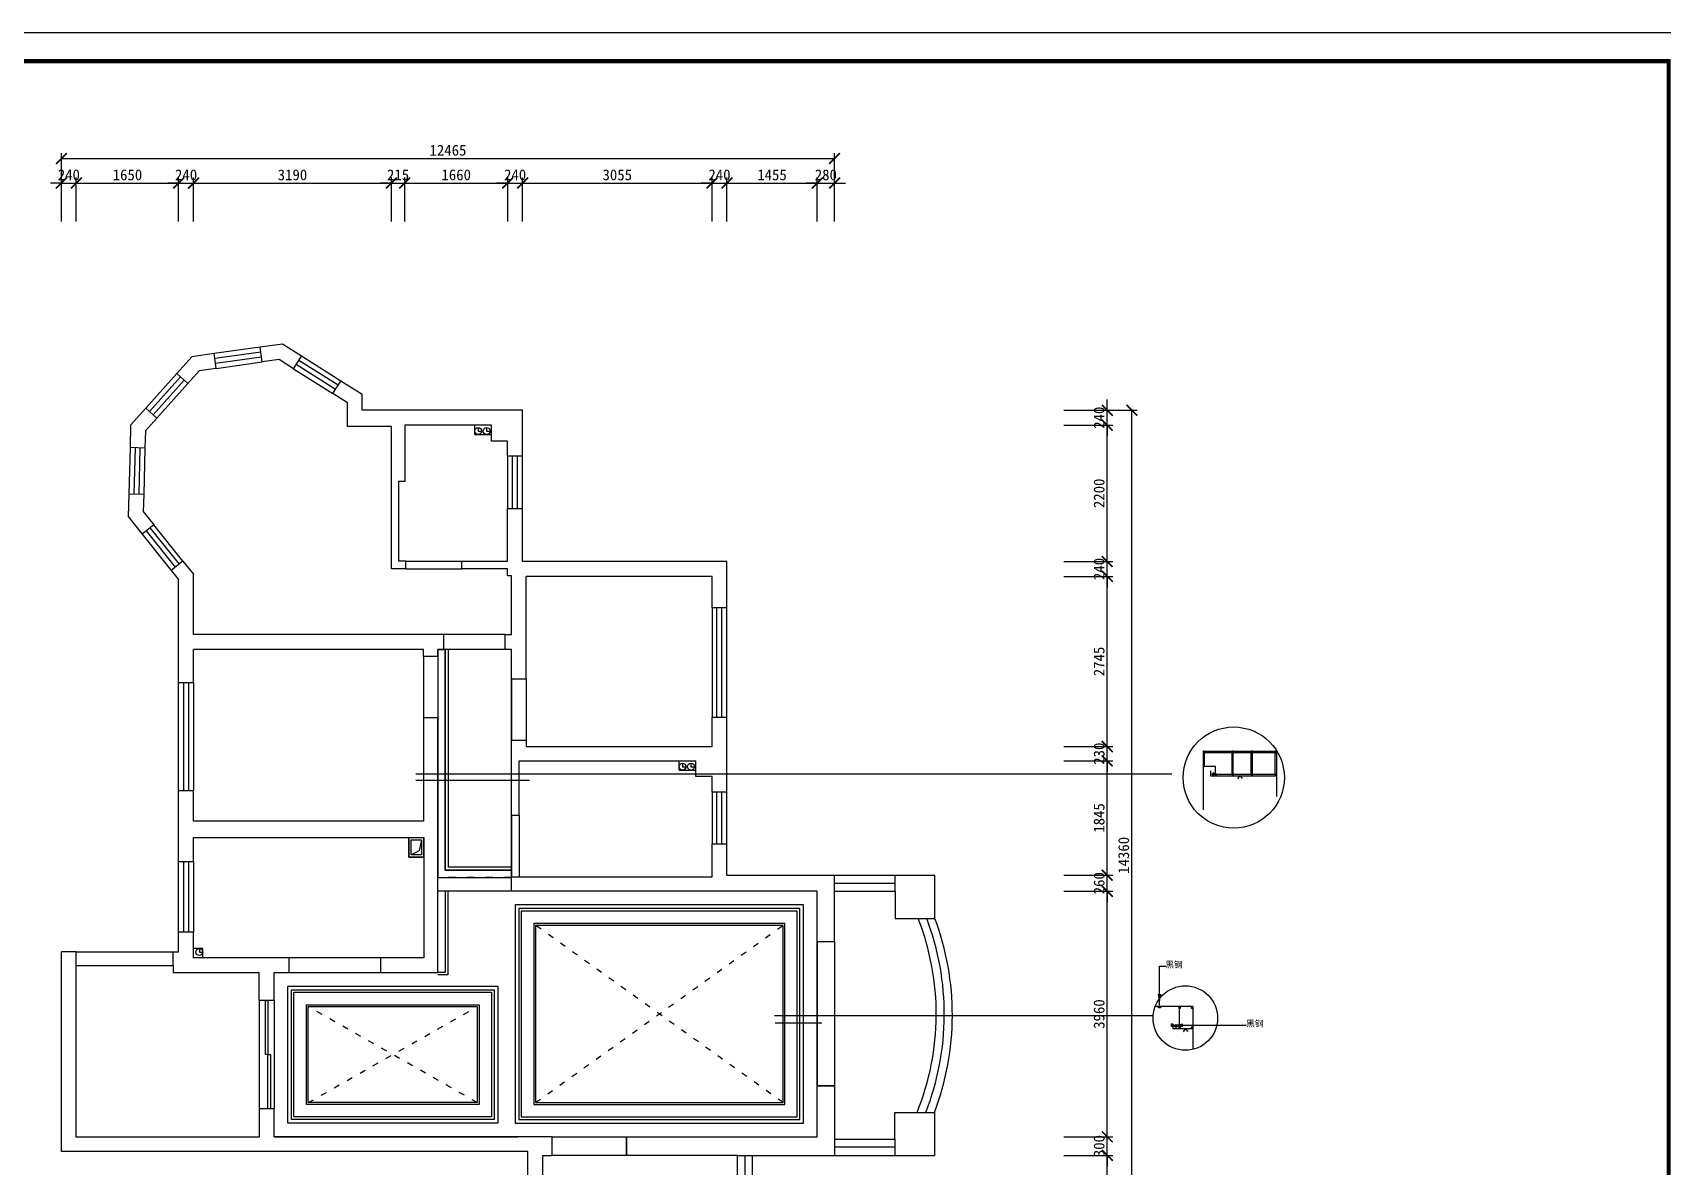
# Model space of a CAD drawing. Header units: millimetres. Extents: x -1705246 to 222838, y -3231245 to 126310.
# Drawn here: x 27675 to 53952, y -111256 to -92965 of the extents above; entities that cross this region are included whole.
import ezdxf

# ---------------------------------------------------------------- set-up
doc = ezdxf.new("R2010")
doc.units = ezdxf.units.MM
doc.header["$PDMODE"] = 35
doc.linetypes.add('ACAD_ISO03W100', pattern=[30, 12, -18])
doc.layers.add('0-01图框模板说明', color=2, linetype='Continuous')
doc.layers.add('0-02图框细线', color=136, linetype='Continuous')
doc.styles.get("Standard").update_dxf_attribs({"font": ''})
doc.styles.add('仿宋', font='')
doc.styles.get('Standard').set_extended_font_data('SimSun')
doc.styles.get('仿宋').set_extended_font_data('SimSun')
doc.linetypes.add('FENCELINE1', pattern='A,6.35,-2.54,[133,ltypeshp.shx,S=2.54,R=0,X=-2.54,Y=0],-2.54,25.4', length=36.83)
doc.dimstyles.new('ISO-25', dxfattribs={"dimscale": 70, "dimtxt": 2.5, "dimasz": 2.5, "dimexe": 1.25, "dimexo": 0.625, "dimtad": 1, "dimdec": 0, "dimtxsty": 'Standard', "dimblk": 'ARCHTICK', "dimcen": 2.5, "dimclrd": 251, "dimclre": 251, "dimclrt": 3, "dimadec": 0, "dimazin": 0, "dimtfac": 1, "dimtdec": 0, "dimtix": 1, "dimtmove": 2, "dimatfit": 3, "dimfxl": 1, "dimarcsym": 0})

# ---------------------------------------------------------------- blocks, each defined once
blk = doc.blocks.new('_ArchTick')
at = {"color": 0, "linetype": 'ByBlock', "const_width": 0.15}
blk.add_lwpolyline([(-0.5, -0.5), (0.5, 0.5)], dxfattribs=at)
blk = doc.blocks.new('*D684')
at = {"color": 251, "lineweight": -2}
for p, q in [((44303, -111078), (45090, -111078)), ((45002, -113178), (45002, -111078)), ((44303, -113178), (45090, -113178))]:
    blk.add_line(p, q, dxfattribs=at)
at = {"layer": 'Defpoints', "color": 0}
for p in [(44259, -111078), (45002, -111078), (44259, -113178)]:
    blk.add_point(p, dxfattribs=at)
at = {"color": 251, "lineweight": -2, "xscale": 175, "yscale": 175, "zscale": 175}
for p, rotation in [((45002, -111078), 90), ((45002, -113178), 270)]:
    blk.add_blockref('_ArchTick', p, dxfattribs=dict(at, rotation=rotation))
at = {"color": 3, "insert": (44871, -112128), "char_height": 175, "attachment_point": 5, "rotation": 90}
blk.add_mtext('2100', dxfattribs=at)
blk = doc.blocks.new('*D685')
at = {"color": 251, "lineweight": -2}
for p, q in [((45002, -110778), (45002, -110603)), ((44303, -110778), (45090, -110778)), ((45002, -111078), (45002, -110778)), ((44303, -111078), (45090, -111078)), ((45002, -111078), (45002, -111253))]:
    blk.add_line(p, q, dxfattribs=at)
at = {"layer": 'Defpoints', "color": 0}
for p in [(44259, -110778), (45002, -110778), (44259, -111078)]:
    blk.add_point(p, dxfattribs=at)
at = {"color": 251, "lineweight": -2, "xscale": 175, "yscale": 175, "zscale": 175}
for p, rotation in [((45002, -110778), 270), ((45002, -111078), 90)]:
    blk.add_blockref('_ArchTick', p, dxfattribs=dict(at, rotation=rotation))
at = {"color": 3, "insert": (44871, -110928), "char_height": 175, "attachment_point": 5, "rotation": 90}
blk.add_mtext('300', dxfattribs=at)
blk = doc.blocks.new('*D686')
at = {"color": 251, "lineweight": -2}
for p, q in [((44303, -106818), (45090, -106818)), ((45002, -110778), (45002, -106818)), ((44303, -110778), (45090, -110778))]:
    blk.add_line(p, q, dxfattribs=at)
at = {"layer": 'Defpoints', "color": 0}
for p in [(44259, -106818), (45002, -106818), (44259, -110778)]:
    blk.add_point(p, dxfattribs=at)
at = {"color": 251, "lineweight": -2, "xscale": 175, "yscale": 175, "zscale": 175}
for p, rotation in [((45002, -106818), 90), ((45002, -110778), 270)]:
    blk.add_blockref('_ArchTick', p, dxfattribs=dict(at, rotation=rotation))
at = {"color": 3, "insert": (44871, -108798), "char_height": 175, "attachment_point": 5, "rotation": 90}
blk.add_mtext('3960', dxfattribs=at)
blk = doc.blocks.new('*D687')
at = {"color": 251, "lineweight": -2}
for p, q in [((45002, -106558), (45002, -106383)), ((44303, -106558), (45090, -106558)), ((45002, -106818), (45002, -106558)), ((44303, -106818), (45090, -106818)), ((45002, -106818), (45002, -106993))]:
    blk.add_line(p, q, dxfattribs=at)
at = {"layer": 'Defpoints', "color": 0}
for p in [(44259, -106558), (45002, -106558), (44259, -106818)]:
    blk.add_point(p, dxfattribs=at)
at = {"color": 251, "lineweight": -2, "xscale": 175, "yscale": 175, "zscale": 175}
for p, rotation in [((45002, -106558), 270), ((45002, -106818), 90)]:
    blk.add_blockref('_ArchTick', p, dxfattribs=dict(at, rotation=rotation))
at = {"color": 3, "insert": (44871, -106688), "char_height": 175, "attachment_point": 5, "rotation": 90}
blk.add_mtext('260', dxfattribs=at)
blk = doc.blocks.new('*D688')
at = {"color": 251, "lineweight": -2}
for p, q in [((44303, -104713), (45090, -104713)), ((45002, -106558), (45002, -104713)), ((44303, -106558), (45090, -106558))]:
    blk.add_line(p, q, dxfattribs=at)
at = {"layer": 'Defpoints', "color": 0}
for p in [(44259, -104713), (45002, -104713), (44259, -106558)]:
    blk.add_point(p, dxfattribs=at)
at = {"color": 251, "lineweight": -2, "xscale": 175, "yscale": 175, "zscale": 175}
for p, rotation in [((45002, -104713), 90), ((45002, -106558), 270)]:
    blk.add_blockref('_ArchTick', p, dxfattribs=dict(at, rotation=rotation))
at = {"color": 3, "insert": (44871, -105635), "char_height": 175, "attachment_point": 5, "rotation": 90}
blk.add_mtext('1845', dxfattribs=at)
blk = doc.blocks.new('*D689')
at = {"color": 251, "lineweight": -2}
for p, q in [((45002, -104483), (45002, -104308)), ((44303, -104483), (45090, -104483)), ((45002, -104713), (45002, -104483)), ((44303, -104713), (45090, -104713)), ((45002, -104713), (45002, -104888))]:
    blk.add_line(p, q, dxfattribs=at)
at = {"layer": 'Defpoints', "color": 0}
for p in [(44259, -104483), (45002, -104483), (44259, -104713)]:
    blk.add_point(p, dxfattribs=at)
at = {"color": 251, "lineweight": -2, "xscale": 175, "yscale": 175, "zscale": 175}
for p, rotation in [((45002, -104483), 270), ((45002, -104713), 90)]:
    blk.add_blockref('_ArchTick', p, dxfattribs=dict(at, rotation=rotation))
at = {"color": 3, "insert": (44871, -104598), "char_height": 175, "attachment_point": 5, "rotation": 90}
blk.add_mtext('230', dxfattribs=at)
blk = doc.blocks.new('*D690')
at = {"color": 251, "lineweight": -2}
for p, q in [((44303, -101738), (45090, -101738)), ((45002, -104483), (45002, -101738)), ((44303, -104483), (45090, -104483))]:
    blk.add_line(p, q, dxfattribs=at)
at = {"layer": 'Defpoints', "color": 0}
for p in [(44259, -101738), (45002, -101738), (44259, -104483)]:
    blk.add_point(p, dxfattribs=at)
at = {"color": 251, "lineweight": -2, "xscale": 175, "yscale": 175, "zscale": 175}
for p, rotation in [((45002, -101738), 90), ((45002, -104483), 270)]:
    blk.add_blockref('_ArchTick', p, dxfattribs=dict(at, rotation=rotation))
at = {"color": 3, "insert": (44871, -103110), "char_height": 175, "attachment_point": 5, "rotation": 90}
blk.add_mtext('2745', dxfattribs=at)
blk = doc.blocks.new('*D691')
at = {"color": 251, "lineweight": -2}
for p, q in [((45002, -101498), (45002, -101323)), ((44303, -101498), (45090, -101498)), ((45002, -101738), (45002, -101498)), ((44303, -101738), (45090, -101738)), ((45002, -101738), (45002, -101913))]:
    blk.add_line(p, q, dxfattribs=at)
at = {"layer": 'Defpoints', "color": 0}
for p in [(44259, -101498), (45002, -101498), (44259, -101738)]:
    blk.add_point(p, dxfattribs=at)
at = {"color": 251, "lineweight": -2, "xscale": 175, "yscale": 175, "zscale": 175}
for p, rotation in [((45002, -101498), 270), ((45002, -101738), 90)]:
    blk.add_blockref('_ArchTick', p, dxfattribs=dict(at, rotation=rotation))
at = {"color": 3, "insert": (44871, -101618), "char_height": 175, "attachment_point": 5, "rotation": 90}
blk.add_mtext('240', dxfattribs=at)
blk = doc.blocks.new('*D692')
at = {"color": 251, "lineweight": -2}
for p, q in [((44303, -99298), (45090, -99298)), ((45002, -101498), (45002, -99298)), ((44303, -101498), (45090, -101498))]:
    blk.add_line(p, q, dxfattribs=at)
at = {"layer": 'Defpoints', "color": 0}
for p in [(44259, -99298), (45002, -99298), (44259, -101498)]:
    blk.add_point(p, dxfattribs=at)
at = {"color": 251, "lineweight": -2, "xscale": 175, "yscale": 175, "zscale": 175}
for p, rotation in [((45002, -99298), 90), ((45002, -101498), 270)]:
    blk.add_blockref('_ArchTick', p, dxfattribs=dict(at, rotation=rotation))
at = {"color": 3, "insert": (44871, -100398), "char_height": 175, "attachment_point": 5, "rotation": 90}
blk.add_mtext('2200', dxfattribs=at)
blk = doc.blocks.new('*D693')
at = {"color": 251, "lineweight": -2}
for p, q in [((44303, -99058), (45090, -99058)), ((45002, -99058), (45002, -98883)), ((45002, -99298), (45002, -99058)), ((44303, -99298), (45090, -99298)), ((45002, -99298), (45002, -99473))]:
    blk.add_line(p, q, dxfattribs=at)
at = {"layer": 'Defpoints', "color": 0}
for p in [(44259, -99058), (45002, -99058), (44259, -99298)]:
    blk.add_point(p, dxfattribs=at)
at = {"color": 251, "lineweight": -2, "xscale": 175, "yscale": 175, "zscale": 175}
for p, rotation in [((45002, -99058), 270), ((45002, -99298), 90)]:
    blk.add_blockref('_ArchTick', p, dxfattribs=dict(at, rotation=rotation))
at = {"color": 3, "insert": (44871, -99178), "char_height": 175, "attachment_point": 5, "rotation": 90}
blk.add_mtext('240', dxfattribs=at)
blk = doc.blocks.new('*D703')
at = {"color": 251, "lineweight": -2}
for p, q in [((28140, -96013), (28140, -95305)), ((28380, -96013), (28380, -95305)), ((28140, -95392), (27965, -95392)), ((28140, -95392), (28380, -95392)), ((28380, -95392), (28555, -95392))]:
    blk.add_line(p, q, dxfattribs=at)
at = {"layer": 'Defpoints', "color": 0}
for p in [(28380, -95392), (28140, -96056), (28380, -96056)]:
    blk.add_point(p, dxfattribs=at)
at = {"color": 251, "lineweight": -2, "xscale": 175, "yscale": 175, "zscale": 175}
blk.add_blockref('_ArchTick', (28140, -95392), dxfattribs=at)
at = {"color": 251, "lineweight": -2, "xscale": 175, "yscale": 175, "zscale": 175, "rotation": 180}
blk.add_blockref('_ArchTick', (28380, -95392), dxfattribs=at)
at = {"color": 3, "insert": (28260, -95261), "char_height": 175, "attachment_point": 5}
blk.add_mtext('240', dxfattribs=at)
blk = doc.blocks.new('*D704')
at = {"color": 251, "lineweight": -2}
for p, q in [((28380, -96013), (28380, -95305)), ((30030, -96013), (30030, -95305)), ((28380, -95392), (30030, -95392))]:
    blk.add_line(p, q, dxfattribs=at)
at = {"layer": 'Defpoints', "color": 0}
for p in [(30030, -95392), (28380, -96056), (30030, -96056)]:
    blk.add_point(p, dxfattribs=at)
at = {"color": 251, "lineweight": -2, "xscale": 175, "yscale": 175, "zscale": 175, "rotation": 180}
blk.add_blockref('_ArchTick', (28380, -95392), dxfattribs=at)
at = {"color": 251, "lineweight": -2, "xscale": 175, "yscale": 175, "zscale": 175}
blk.add_blockref('_ArchTick', (30030, -95392), dxfattribs=at)
at = {"color": 3, "insert": (29205, -95261), "char_height": 175, "attachment_point": 5}
blk.add_mtext('1650', dxfattribs=at)
blk = doc.blocks.new('*D705')
at = {"color": 251, "lineweight": -2}
for p, q in [((30030, -96013), (30030, -95305)), ((30270, -96013), (30270, -95305)), ((30030, -95392), (29855, -95392)), ((30030, -95392), (30270, -95392)), ((30270, -95392), (30445, -95392))]:
    blk.add_line(p, q, dxfattribs=at)
at = {"layer": 'Defpoints', "color": 0}
for p in [(30270, -95392), (30030, -96056), (30270, -96056)]:
    blk.add_point(p, dxfattribs=at)
at = {"color": 251, "lineweight": -2, "xscale": 175, "yscale": 175, "zscale": 175}
blk.add_blockref('_ArchTick', (30030, -95392), dxfattribs=at)
at = {"color": 251, "lineweight": -2, "xscale": 175, "yscale": 175, "zscale": 175, "rotation": 180}
blk.add_blockref('_ArchTick', (30270, -95392), dxfattribs=at)
at = {"color": 3, "insert": (30150, -95261), "char_height": 175, "attachment_point": 5}
blk.add_mtext('240', dxfattribs=at)
blk = doc.blocks.new('*D706')
at = {"color": 251, "lineweight": -2}
for p, q in [((30270, -96013), (30270, -95305)), ((33460, -96013), (33460, -95305)), ((30270, -95392), (33460, -95392))]:
    blk.add_line(p, q, dxfattribs=at)
at = {"layer": 'Defpoints', "color": 0}
for p in [(33460, -95392), (30270, -96056), (33460, -96056)]:
    blk.add_point(p, dxfattribs=at)
at = {"color": 251, "lineweight": -2, "xscale": 175, "yscale": 175, "zscale": 175, "rotation": 180}
blk.add_blockref('_ArchTick', (30270, -95392), dxfattribs=at)
at = {"color": 251, "lineweight": -2, "xscale": 175, "yscale": 175, "zscale": 175}
blk.add_blockref('_ArchTick', (33460, -95392), dxfattribs=at)
at = {"color": 3, "insert": (31865, -95261), "char_height": 175, "attachment_point": 5}
blk.add_mtext('3190', dxfattribs=at)
blk = doc.blocks.new('*D707')
at = {"color": 251, "lineweight": -2}
for p, q in [((33460, -96013), (33460, -95305)), ((33675, -96013), (33675, -95305)), ((33460, -95392), (33285, -95392)), ((33460, -95392), (33675, -95392)), ((33675, -95392), (33850, -95392))]:
    blk.add_line(p, q, dxfattribs=at)
at = {"layer": 'Defpoints', "color": 0}
for p in [(33675, -95392), (33460, -96056), (33675, -96056)]:
    blk.add_point(p, dxfattribs=at)
at = {"color": 251, "lineweight": -2, "xscale": 175, "yscale": 175, "zscale": 175}
blk.add_blockref('_ArchTick', (33460, -95392), dxfattribs=at)
at = {"color": 251, "lineweight": -2, "xscale": 175, "yscale": 175, "zscale": 175, "rotation": 180}
blk.add_blockref('_ArchTick', (33675, -95392), dxfattribs=at)
at = {"color": 3, "insert": (33567, -95261), "char_height": 175, "attachment_point": 5}
blk.add_mtext('215', dxfattribs=at)
blk = doc.blocks.new('*D708')
at = {"color": 251, "lineweight": -2}
for p, q in [((33675, -96013), (33675, -95305)), ((35335, -96013), (35335, -95305)), ((33675, -95392), (35335, -95392))]:
    blk.add_line(p, q, dxfattribs=at)
at = {"layer": 'Defpoints', "color": 0}
for p in [(35335, -95392), (33675, -96056), (35335, -96056)]:
    blk.add_point(p, dxfattribs=at)
at = {"color": 251, "lineweight": -2, "xscale": 175, "yscale": 175, "zscale": 175, "rotation": 180}
blk.add_blockref('_ArchTick', (33675, -95392), dxfattribs=at)
at = {"color": 251, "lineweight": -2, "xscale": 175, "yscale": 175, "zscale": 175}
blk.add_blockref('_ArchTick', (35335, -95392), dxfattribs=at)
at = {"color": 3, "insert": (34505, -95261), "char_height": 175, "attachment_point": 5}
blk.add_mtext('1660', dxfattribs=at)
blk = doc.blocks.new('*D709')
at = {"color": 251, "lineweight": -2}
for p, q in [((35335, -96013), (35335, -95305)), ((35575, -96013), (35575, -95305)), ((35335, -95392), (35160, -95392)), ((35335, -95392), (35575, -95392)), ((35575, -95392), (35750, -95392))]:
    blk.add_line(p, q, dxfattribs=at)
at = {"layer": 'Defpoints', "color": 0}
for p in [(35575, -95392), (35335, -96056), (35575, -96056)]:
    blk.add_point(p, dxfattribs=at)
at = {"color": 251, "lineweight": -2, "xscale": 175, "yscale": 175, "zscale": 175}
blk.add_blockref('_ArchTick', (35335, -95392), dxfattribs=at)
at = {"color": 251, "lineweight": -2, "xscale": 175, "yscale": 175, "zscale": 175, "rotation": 180}
blk.add_blockref('_ArchTick', (35575, -95392), dxfattribs=at)
at = {"color": 3, "insert": (35455, -95261), "char_height": 175, "attachment_point": 5}
blk.add_mtext('240', dxfattribs=at)
blk = doc.blocks.new('*D710')
at = {"color": 251, "lineweight": -2}
for p, q in [((35575, -96013), (35575, -95305)), ((38630, -96013), (38630, -95305)), ((35575, -95392), (38630, -95392))]:
    blk.add_line(p, q, dxfattribs=at)
at = {"layer": 'Defpoints', "color": 0}
for p in [(38630, -95392), (35575, -96056), (38630, -96056)]:
    blk.add_point(p, dxfattribs=at)
at = {"color": 251, "lineweight": -2, "xscale": 175, "yscale": 175, "zscale": 175, "rotation": 180}
blk.add_blockref('_ArchTick', (35575, -95392), dxfattribs=at)
at = {"color": 251, "lineweight": -2, "xscale": 175, "yscale": 175, "zscale": 175}
blk.add_blockref('_ArchTick', (38630, -95392), dxfattribs=at)
at = {"color": 3, "insert": (37102, -95261), "char_height": 175, "attachment_point": 5}
blk.add_mtext('3055', dxfattribs=at)
blk = doc.blocks.new('*D711')
at = {"color": 251, "lineweight": -2}
for p, q in [((38630, -96013), (38630, -95305)), ((38870, -96013), (38870, -95305)), ((38630, -95392), (38455, -95392)), ((38630, -95392), (38870, -95392)), ((38870, -95392), (39045, -95392))]:
    blk.add_line(p, q, dxfattribs=at)
at = {"layer": 'Defpoints', "color": 0}
for p in [(38870, -95392), (38630, -96056), (38870, -96056)]:
    blk.add_point(p, dxfattribs=at)
at = {"color": 251, "lineweight": -2, "xscale": 175, "yscale": 175, "zscale": 175}
blk.add_blockref('_ArchTick', (38630, -95392), dxfattribs=at)
at = {"color": 251, "lineweight": -2, "xscale": 175, "yscale": 175, "zscale": 175, "rotation": 180}
blk.add_blockref('_ArchTick', (38870, -95392), dxfattribs=at)
at = {"color": 3, "insert": (38750, -95261), "char_height": 175, "attachment_point": 5}
blk.add_mtext('240', dxfattribs=at)
blk = doc.blocks.new('*D712')
at = {"color": 251, "lineweight": -2}
for p, q in [((38870, -96013), (38870, -95305)), ((40325, -96013), (40325, -95305)), ((38870, -95392), (40325, -95392))]:
    blk.add_line(p, q, dxfattribs=at)
at = {"layer": 'Defpoints', "color": 0}
for p in [(40325, -95392), (38870, -96056), (40325, -96056)]:
    blk.add_point(p, dxfattribs=at)
at = {"color": 251, "lineweight": -2, "xscale": 175, "yscale": 175, "zscale": 175, "rotation": 180}
blk.add_blockref('_ArchTick', (38870, -95392), dxfattribs=at)
at = {"color": 251, "lineweight": -2, "xscale": 175, "yscale": 175, "zscale": 175}
blk.add_blockref('_ArchTick', (40325, -95392), dxfattribs=at)
at = {"color": 3, "insert": (39597, -95261), "char_height": 175, "attachment_point": 5}
blk.add_mtext('1455', dxfattribs=at)
blk = doc.blocks.new('*D713')
at = {"color": 251, "lineweight": -2}
for p, q in [((40325, -96013), (40325, -95305)), ((40605, -96013), (40605, -95305)), ((40325, -95392), (40150, -95392)), ((40325, -95392), (40605, -95392)), ((40605, -95392), (40780, -95392))]:
    blk.add_line(p, q, dxfattribs=at)
at = {"layer": 'Defpoints', "color": 0}
for p in [(40605, -95392), (40325, -96056), (40605, -96056)]:
    blk.add_point(p, dxfattribs=at)
at = {"color": 251, "lineweight": -2, "xscale": 175, "yscale": 175, "zscale": 175}
blk.add_blockref('_ArchTick', (40325, -95392), dxfattribs=at)
at = {"color": 251, "lineweight": -2, "xscale": 175, "yscale": 175, "zscale": 175, "rotation": 180}
blk.add_blockref('_ArchTick', (40605, -95392), dxfattribs=at)
at = {"color": 3, "insert": (40465, -95261), "char_height": 175, "attachment_point": 5}
blk.add_mtext('280', dxfattribs=at)
blk = doc.blocks.new('hgggg')
at = {"layer": '0-01图框模板说明', "color": 2, "const_width": 0.724}
blk.add_lwpolyline([(3637.38, 670.41), (3637.38, 383.41), (3227.38, 383.41), (3227.38, 670.41)], close=True, dxfattribs=at)
at = {"layer": '0-02图框细线'}
blk.add_lwpolyline([(3642.38, 675.41), (3642.38, 378.41), (3222.38, 378.41), (3222.38, 675.41)], close=True, dxfattribs=at)
blk = doc.blocks.new('*D714')
at = {"color": 251, "lineweight": -2}
for p, q in [((45046, -99058), (45485, -99058)), ((45398, -113418), (45398, -99058)), ((45046, -113418), (45485, -113418))]:
    blk.add_line(p, q, dxfattribs=at)
at = {"layer": 'Defpoints', "color": 0}
for p in [(45002, -99058), (45398, -99058), (45002, -113418)]:
    blk.add_point(p, dxfattribs=at)
at = {"color": 251, "lineweight": -2, "xscale": 175, "yscale": 175, "zscale": 175}
for p, rotation in [((45398, -99058), 90), ((45398, -113418), 270)]:
    blk.add_blockref('_ArchTick', p, dxfattribs=dict(at, rotation=rotation))
at = {"color": 3, "insert": (45267, -106238), "char_height": 175, "attachment_point": 5, "rotation": 90}
blk.add_mtext('14360', dxfattribs=at)
blk = doc.blocks.new('*D716')
at = {"color": 251, "lineweight": -2}
for p, q in [((28140, -95349), (28140, -94908)), ((28140, -94996), (40605, -94996)), ((40605, -95349), (40605, -94908))]:
    blk.add_line(p, q, dxfattribs=at)
at = {"layer": 'Defpoints', "color": 0}
for p in [(40605, -94996), (28140, -95392), (40605, -95392)]:
    blk.add_point(p, dxfattribs=at)
at = {"color": 251, "lineweight": -2, "xscale": 175, "yscale": 175, "zscale": 175, "rotation": 180}
blk.add_blockref('_ArchTick', (28140, -94996), dxfattribs=at)
at = {"color": 251, "lineweight": -2, "xscale": 175, "yscale": 175, "zscale": 175}
blk.add_blockref('_ArchTick', (40605, -94996), dxfattribs=at)
at = {"color": 3, "insert": (34372, -94864), "char_height": 175, "attachment_point": 5}
blk.add_mtext('12465', dxfattribs=at)

msp = doc.modelspace()

# ---------------------------------------------------------------- linework, layer by layer
for p, q in [((31704.1, -97991.1), (31343.8, -98041.3)), ((32011.5, -98185.8), (31704.1, -97991.1)), ((30240.6, -98194.9), (29998.1, -98466.2)), ((30601, -98144.8), (30240.6, -98194.9)), ((30634.1, -98382.5), (30601, -98144.8)), ((31376.9, -98279), (31343.8, -98041.3)), ((31650.1, -98241), (31376.9, -98279)), ((31883.1, -98388.6), (31650.1, -98241)), ((31883.1, -98388.6), (32011.5, -98185.8)), ((30177.1, -98626.2), (29998.1, -98466.2)), ((30360.9, -98420.5), (30177.1, -98626.2)), ((30634.1, -98382.5), (30360.9, -98420.5)), ((32516.6, -98789.9), (32645.1, -98587.2)), ((32749.6, -98937.5), (32516.6, -98789.9)), ((32989.6, -98805.5), (32645.1, -98587.2)), ((29498.4, -99025.5), (29255.9, -99296.8)), ((29677.3, -99185.4), (29498.4, -99025.5)), ((32749.6, -99317.5), (32749.6, -98937.5)), ((32989.6, -99057.5), (32989.6, -98805.5)), ((35574.6, -99057.5), (32989.6, -99057.5)), ((35574.6, -99797.5), (35574.6, -99057.5)), ((29255.9, -99296.8), (29246.4, -99660.5)), ((29677.3, -99185.4), (29493.5, -99391)), ((33459.6, -99317.5), (32749.6, -99317.5)), ((33459.6, -101617.5), (33459.6, -99317.5)), ((35074.6, -99297.5), (33674.6, -99297.5)), ((33674.6, -99297.5), (33674.6, -100207.5)), ((34804.6, -99447.5), (34804.6, -99297.5)), ((35074.6, -99557.5), (35074.6, -99297.5)), ((29493.5, -99391), (29486.3, -99666.8)), ((34804.6, -99447.5), (35074.6, -99447.5)), ((35334.6, -99557.5), (35074.6, -99557.5)), ((35334.6, -99797.5), (35334.6, -99557.5)), ((29486.3, -99666.8), (29246.4, -99660.5)), ((35574.6, -99797.5), (35334.6, -99797.5)), ((33674.6, -100207.5), (33574.6, -100207.5)), ((33574.6, -100207.5), (33574.6, -101492.5)), ((29226.7, -100410.2), (29217.2, -100773.7)), ((29466.6, -100416.5), (29226.7, -100410.2)), ((29466.6, -100416.5), (29459.4, -100692.2)), ((29217.2, -100773.7), (29442.8, -101055.4)), ((29459.4, -100692.2), (29630.1, -100905.4)), ((35334.6, -101492.5), (35334.6, -100642.5)), ((35334.6, -100642.5), (35574.6, -100642.5)), ((35574.6, -101497.5), (35574.6, -100642.5)), ((29630.1, -100905.4), (29442.8, -101055.4)), ((30098.9, -101490.8), (29911.6, -101640.8)), ((29911.6, -101640.8), (30029.6, -101788.1)), ((30098.9, -101490.8), (30269.6, -101703.9)), ((33694.6, -101617.5), (33459.6, -101617.5)), ((33694.6, -101492.5), (33574.6, -101492.5)), ((33694.6, -101617.5), (33694.6, -101492.5)), ((34594.6, -101617.5), (34594.6, -101492.5)), ((34594.6, -101492.5), (35334.6, -101492.5)), ((35334.6, -101617.5), (34594.6, -101617.5)), ((35334.6, -101727.5), (35334.6, -101617.5)), ((38869.6, -101497.5), (35574.6, -101497.5)), ((38869.6, -102247.5), (38869.6, -101497.5)), ((30029.6, -103447.5), (30029.6, -101788.1)), ((30269.6, -102677.5), (30269.6, -101703.9)), ((35394.6, -101727.5), (35334.6, -101727.5)), ((35394.6, -102677.5), (35394.6, -101727.5)), ((38629.6, -101737.5), (35634.6, -101737.5)), ((35634.6, -103392.5), (35634.6, -101737.5)), ((38629.6, -102247.5), (38629.6, -101737.5)), ((38869.6, -102247.5), (38629.6, -102247.5)), ((34304.6, -102677.5), (30269.6, -102677.5)), ((34304.6, -102917.5), (34304.6, -102677.5)), ((35294.6, -102917.5), (35294.6, -102677.5)), ((35294.6, -102677.5), (35394.6, -102677.5)), ((30269.6, -103447.5), (30269.6, -102917.5)), ((33979.6, -102917.5), (30269.6, -102917.5)), ((33979.6, -103027.5), (33979.6, -102917.5)), ((34209.6, -103027.5), (34209.6, -102917.5)), ((34209.6, -102917.5), (34304.6, -102917.5)), ((35394.6, -102917.5), (35294.6, -102917.5)), ((35394.6, -103392.5), (35394.6, -102917.5)), ((34209.6, -103027.5), (33979.6, -103027.5)), ((30029.6, -103447.5), (30269.6, -103447.5)), ((35394.6, -103392.5), (35634.6, -103392.5)), ((34209.6, -104017.5), (33979.6, -104017.5)), ((33979.6, -104017.5), (33979.6, -105687.5)), ((34209.6, -108127.5), (34209.6, -104017.5)), ((38629.6, -104482.5), (38629.6, -104007.5)), ((38629.6, -104007.5), (38869.6, -104007.5)), ((38869.6, -105217.5), (38869.6, -104007.5)), ((35394.6, -105592.5), (35394.6, -104382.5)), ((35394.6, -104382.5), (35634.6, -104382.5)), ((35634.6, -104382.5), (35634.6, -104482.5)), ((35634.6, -104482.5), (38629.6, -104482.5)), ((35519.6, -105592.5), (35519.6, -104712.5)), ((35519.6, -104712.5), (38369.6, -104712.5)), ((38099.6, -104862.5), (38099.6, -104712.5)), ((38369.6, -104967.5), (38369.6, -104712.5)), ((38099.6, -104862.5), (38369.6, -104862.5)), ((38629.6, -104967.5), (38369.6, -104967.5)), ((38629.6, -105217.5), (38629.6, -104967.5)), ((30029.6, -106337.5), (30029.6, -105197.5)), ((30269.6, -105197.5), (30029.6, -105197.5)), ((30269.6, -105687.5), (30269.6, -105197.5)), ((38869.6, -105217.5), (38629.6, -105217.5)), ((35394.6, -105592.5), (35519.6, -105592.5)), ((33979.6, -105687.5), (30269.6, -105687.5)), ((30269.6, -106337.5), (30269.6, -105947.5)), ((30269.6, -105947.5), (33739.6, -105947.5)), ((33739.6, -105947.5), (33739.6, -106267.5)), ((33984.6, -106267.5), (33984.6, -105947.5)), ((38629.6, -106582.5), (38629.6, -106052.5)), ((38629.6, -106052.5), (38869.6, -106052.5)), ((38869.6, -106557.5), (38869.6, -106052.5)), ((30029.6, -106337.5), (30269.6, -106337.5)), ((33739.6, -106267.5), (33984.6, -106267.5)), ((33984.6, -106267.5), (33984.6, -107892.5)), ((35394.6, -106817.5), (35394.6, -106582.5)), ((35394.6, -106582.5), (38629.6, -106582.5)), ((38869.6, -106557.5), (40604.6, -106557.5)), ((40604.6, -106817.5), (40604.6, -106557.5)), ((41584.6, -106817.5), (41584.6, -106557.5)), ((41584.6, -106557.5), (42223.3, -106557.5)), ((42223.3, -107257.5), (42223.3, -106557.5)), ((40324.6, -106817.5), (35394.6, -106817.5)), ((40324.6, -107627.5), (40324.6, -106817.5)), ((40604.6, -107627.5), (40604.6, -106817.5)), ((41584.6, -106817.5), (41584.6, -107257.5)), ((41584.6, -107257.5), (42223.3, -107257.5)), ((30029.6, -107792.5), (30029.6, -107477.5)), ((30269.6, -107477.5), (30029.6, -107477.5)), ((30269.6, -107892.5), (30269.6, -107477.5)), ((40324.6, -107627.5), (40604.6, -107627.5)), ((28139.6, -111017.5), (28139.6, -107792.5)), ((28379.6, -107792.5), (28139.6, -107792.5)), ((28379.6, -108012.5), (28379.6, -107792.5)), ((29939.6, -108012.5), (29939.6, -107792.5)), ((29939.6, -107792.5), (30029.6, -107792.5)), ((30419.6, -107742.5), (30269.6, -107742.5)), ((31809.6, -107892.5), (30269.6, -107892.5)), ((30419.6, -107892.5), (30419.6, -107742.5)), ((31809.6, -108127.5), (31809.6, -107892.5)), ((33289.6, -108127.5), (33289.6, -107892.5)), ((33984.6, -107892.5), (33289.6, -107892.5)), ((28379.6, -110782.5), (28379.6, -108012.5)), ((28379.6, -108012.5), (29939.6, -108012.5)), ((29939.6, -108012.5), (29939.6, -108127.5)), ((29939.6, -108127.5), (31329.6, -108127.5)), ((31329.6, -108577.5), (31329.6, -108127.5)), ((31569.6, -108577.5), (31569.6, -108127.5)), ((31569.6, -108127.5), (31809.6, -108127.5)), ((33289.6, -108127.5), (34209.6, -108127.5)), ((31569.6, -108577.5), (31329.6, -108577.5)), ((40324.6, -110777.5), (40324.6, -109957.5)), ((40324.6, -109957.5), (40604.6, -109957.5)), ((40604.6, -109957.5), (40604.6, -110817.5)), ((31569.6, -110327.5), (31329.6, -110327.5)), ((31329.6, -110327.5), (31329.6, -110782.5)), ((31569.6, -110777.5), (31569.6, -110327.5)), ((41574.6, -110817.5), (41574.6, -110387.5)), ((41574.6, -110387.5), (42213.9, -110387.5)), ((42213.9, -110387.5), (42213.9, -111077.5)), ((31329.6, -110782.5), (28379.6, -110782.5)), ((36049.6, -110777.5), (31569.6, -110777.5)), ((36049.6, -111077.5), (36049.6, -110777.5)), ((36049.6, -111077.5), (36049.6, -110777.5)), ((37249.6, -111077.5), (37249.6, -110777.5)), ((37249.6, -110777.5), (40324.6, -110777.5)), ((40604.6, -110817.5), (40604.6, -111077.5)), ((41574.6, -110817.5), (41574.6, -111077.5)), ((35659.6, -111017.5), (28139.6, -111017.5)), ((35659.6, -113417.5), (35659.6, -111017.5)), ((35899.6, -113177.5), (35899.6, -111077.5)), ((35899.6, -111077.5), (36049.6, -111077.5)), ((39039.6, -111077.5), (37249.6, -111077.5)), ((39039.6, -111077.5), (39279.6, -111077.5)), ((39279.6, -111077.5), (40604.6, -111077.5)), ((41574.6, -111077.5), (42213.9, -111077.5))]:
    msp.add_line(p, q)
at = {"color": 250}
for p, q in [((31343.8, -98041.3), (30601, -98144.8)), ((32645.1, -98587.2), (32011.5, -98185.8)), ((29998.1, -98466.2), (29498.4, -99025.5)), ((30634.1, -98382.5), (31376.9, -98279)), ((31883.1, -98388.6), (32516.6, -98789.9)), ((30177.1, -98626.2), (29677.3, -99185.4)), ((29246.4, -99660.5), (29226.7, -100410.2)), ((29486.3, -99666.8), (29466.6, -100416.5)), ((35334.6, -99797.5), (35334.6, -100642.5)), ((35574.6, -100642.5), (35574.6, -99797.5)), ((29442.8, -101055.4), (29911.6, -101640.8)), ((30098.9, -101490.8), (29630.1, -100905.4)), ((33694.6, -101492.5), (34594.6, -101492.5)), ((33694.6, -101617.5), (34594.6, -101617.5)), ((38629.6, -102247.5), (38629.6, -104007.5)), ((38869.6, -104007.5), (38869.6, -102247.5)), ((35294.6, -102677.5), (34304.6, -102677.5)), ((35294.6, -102917.5), (34304.6, -102917.5)), ((33979.6, -103027.5), (33979.6, -104017.5)), ((34209.6, -103027.5), (34209.6, -104017.5)), ((30029.6, -105197.5), (30029.6, -103447.5)), ((30269.6, -103447.5), (30269.6, -105197.5)), ((35394.6, -103392.5), (35394.6, -104382.5)), ((35634.6, -103392.5), (35634.6, -104382.5)), ((46566.5, -104586.2), (46546.5, -104556.2)), ((46566.5, -104556.2), (46546.5, -104586.2)), ((47033.4, -104556.2), (47013.4, -104586.2)), ((47033.4, -104586.2), (47013.4, -104556.2)), ((47344.1, -104556.2), (47324.1, -104586.2)), ((47344.1, -104586.2), (47324.1, -104556.2)), ((47731.5, -104556.2), (47711.5, -104586.2)), ((47731.5, -104586.2), (47711.5, -104556.2)), ((46566.5, -104776.2), (46546.5, -104806.2)), ((46566.5, -104806.2), (46546.5, -104776.2)), ((47033.4, -104586.2), (46566.5, -104586.2)), ((46566.5, -104586.2), (46566.5, -104776.2)), ((47013.4, -104926.2), (47013.4, -104586.2)), ((47344.1, -104586.2), (47033.4, -104586.2)), ((47033.4, -104926.2), (47033.4, -104586.2)), ((47324.1, -104926.2), (47324.1, -104586.2)), ((47711.5, -104586.2), (47344.1, -104586.2)), ((47344.1, -104926.2), (47344.1, -104586.2)), ((46766.5, -104926.2), (46746.5, -104956.2)), ((46766.5, -104956.2), (46746.5, -104926.2)), ((46766.5, -104926.2), (47324.1, -104926.2)), ((47033.4, -104926.2), (47013.4, -104956.2)), ((47033.4, -104956.2), (47013.4, -104926.2)), ((47344.1, -104926.2), (47324.1, -104956.2)), ((47344.1, -104956.2), (47324.1, -104926.2)), ((47324.1, -104926.2), (47711.5, -104926.2)), ((47731.5, -104926.2), (47711.5, -104956.2)), ((47731.5, -104956.2), (47711.5, -104926.2)), ((38629.6, -105217.5), (38629.6, -106052.5)), ((38869.6, -106052.5), (38869.6, -105217.5)), ((35394.6, -105592.5), (35394.6, -106582.5)), ((35519.6, -105592.5), (35519.6, -106582.5)), ((33944.6, -105987.5), (33910, -106164.5)), ((30029.6, -107477.5), (30029.6, -106337.5)), ((30269.6, -106337.5), (30269.6, -107477.5)), ((30269.6, -106337.5), (30269.6, -107477.5)), ((33910, -106164.5), (33779.6, -106227.5)), ((40604.6, -106557.5), (41584.6, -106557.5)), ((40604.6, -106817.5), (41584.6, -106817.5)), ((40324.6, -107627.5), (40324.6, -109957.5)), ((33289.6, -107892.5), (31809.6, -107892.5)), ((31809.6, -108127.5), (33289.6, -108127.5)), ((31329.6, -108577.5), (31329.6, -110327.5)), ((31569.6, -108577.5), (31569.6, -110327.5)), ((40604.6, -110817.5), (41574.6, -110817.5)), ((39039.6, -112777.5), (39039.6, -111077.5)), ((39279.6, -112777.5), (39279.6, -111077.5)), ((40604.6, -111077.5), (41574.6, -111077.5))]:
    msp.add_line(p, q, dxfattribs=at)
at = {"color": 1}
for p, q in [((31354.8, -98120.5), (30612, -98224)), ((31365.9, -98199.8), (30623, -98303.2)), ((32602.3, -98654.8), (31968.7, -98253.4)), ((30057.8, -98519.6), (29558, -99078.8)), ((32559.4, -98722.4), (31925.9, -98321)), ((30117.4, -98572.9), (29617.7, -99132.1)), ((29326.3, -99662.6), (29306.7, -100412.3)), ((29406.3, -99664.7), (29386.6, -100414.4)), ((35414.6, -100642.5), (35414.6, -99797.5)), ((35494.6, -100642.5), (35494.6, -99797.5)), ((29505.2, -101005.4), (29974, -101590.8)), ((29567.6, -100955.4), (30036.5, -101540.8)), ((38709.6, -104007.5), (38709.6, -102247.5)), ((38789.6, -104007.5), (38789.6, -102247.5)), ((34329.6, -102917.5), (34329.6, -106477.5)), ((30109.6, -103447.5), (30109.6, -105197.5)), ((30189.6, -103447.5), (30189.6, -105197.5)), ((46546.5, -104556.2), (47731.5, -104556.2)), ((46546.5, -104556.2), (46546.5, -105503.8)), ((47731.5, -104556.2), (47731.5, -105289.2)), ((46746.5, -104806.2), (46546.5, -104806.2)), ((33851.5, -104922.2), (46042, -104922.2)), ((46686.1, -104927.6), (46737.5, -104927.6)), ((46712.4, -104899), (46712.4, -104953.2)), ((47135.1, -104956.2), (47102.1, -105004.4)), ((47148.7, -104963.2), (47130.3, -104963.2)), ((47142.9, -104956.2), (47179.6, -105000.5)), ((38709.6, -106052.5), (38709.6, -105217.5)), ((38789.6, -106052.5), (38789.6, -105217.5)), ((30109.6, -106337.5), (30109.6, -107477.5)), ((30189.6, -106337.5), (30189.6, -107477.5)), ((34329.6, -106477.5), (35394.6, -106477.5)), ((35394.6, -106817.5), (34209.6, -106817.5)), ((34329.6, -106817.5), (34329.6, -108127.5)), ((34329.6, -108127.5), (34209.6, -108127.5)), ((46378.9, -108676.4), (45774.6, -108676.4)), ((46158.9, -108676.4), (46158.9, -109036.4)), ((46158.9, -108676.4), (46178.9, -108706.4)), ((46158.9, -108706.4), (46178.9, -108676.4)), ((46358.9, -108676.4), (46378.9, -108706.4)), ((46358.9, -108706.4), (46378.9, -108676.4)), ((46378.9, -108676.4), (46378.9, -109369.6)), ((39638.1, -108820.7), (45741.6, -108820.7)), ((46038.9, -108996.4), (46038.9, -108956.4)), ((46038.9, -108956.4), (46058.9, -108956.4)), ((46058.9, -108996.4), (46038.9, -108996.4)), ((46058.9, -108956.4), (46058.9, -109036.4)), ((46378.9, -109036.4), (46058.9, -109036.4)), ((46137.8, -108993.1), (46075.9, -108993.1)), ((46108.3, -108964), (46108.3, -109019)), ((46158.9, -109006.4), (46178.9, -109036.4)), ((46158.9, -109036.4), (46178.9, -109006.4)), ((46257.9, -109036.4), (46224.9, -109084.6)), ((46267.9, -109038.9), (46256.2, -109038.9)), ((46265.8, -109036.4), (46257.9, -109036.4)), ((46265.8, -109036.4), (46302.5, -109080.6)), ((46358.9, -109006.4), (46378.9, -109036.4)), ((46358.9, -109036.4), (46378.9, -109006.4)), ((31569.6, -110777.5), (35499.7, -110777.5))]:
    msp.add_line(p, q, dxfattribs=at)
at = {"color": 1, "linetype": 'ACAD_ISO03W100', "ltscale": 10}
msp.add_line((35394.6, -106597.5), (34209.6, -106597.5), dxfattribs=at)
at = {"color": 3, "linetype": 'FENCELINE1', "ltscale": 5}
for p, q in [((34369.6, -106817.5), (34369.6, -108167.5)), ((34369.6, -108167.5), (34209.6, -108167.5))]:
    msp.add_line(p, q, dxfattribs=at)
at = {"color": 1, "linetype": 'FENCELINE1', "ltscale": 10}
for p, q in [((40604.6, -106687.5), (41584.6, -106687.5)), ((28379.6, -107792.5), (29939.6, -107792.5)), ((39159.6, -111077.5), (39159.6, -112777.5)), ((41574.6, -110947.5), (40604.6, -110947.5))]:
    msp.add_line(p, q, dxfattribs=at)
at = {"color": 8, "linetype": 'ACAD_ISO03W100', "ltscale": 8}
for p, q in [((35784.6, -110227.5), (39774.6, -107367.5)), ((39774.6, -110227.5), (35784.6, -107367.5)), ((32119.6, -110227.5), (34844.6, -108677.5)), ((34844.6, -110227.5), (32119.6, -108677.5))]:
    msp.add_line(p, q, dxfattribs=at)
at = {"color": 250}
for points in [[(34859.6, -99337.5), (34859.6, -99392.5), (34914.6, -99392.5)], [(34994.8, -99337.5), (34994.8, -99392.5), (35049.8, -99392.5)], [(38154.6, -104752.5), (38154.6, -104807.5), (38209.6, -104807.5)], [(38289.8, -104752.5), (38289.8, -104807.5), (38344.8, -104807.5)], [(47711.5, -104926.2), (47711.5, -104586.2)], [(30364.6, -107742.5), (30364.6, -107797.5), (30419.6, -107797.5)]]:
    msp.add_lwpolyline(points, dxfattribs=at)
at = {"color": 2}
for points in [[(34209.6, -106597.5), (35394.6, -106597.5), (35394.6, -102917.5), (34209.6, -102917.5)], [(35554.6, -110457.5), (40004.6, -110457.5), (40004.6, -107137.5), (35554.6, -107137.5)], [(35074.6, -110457.5), (31889.6, -110457.5), (31889.6, -108447.5), (35074.6, -108447.5)], [(35074.6, -110457.5), (31889.6, -110457.5), (31889.6, -108447.5), (35074.6, -108447.5)]]:
    msp.add_lwpolyline(points, close=True, dxfattribs=at)
at = {"color": 1}
for points in [[(35394.6, -106477.5), (34329.6, -106477.5), (34329.6, -102917.5)], [(46746.5, -104956.2), (46746.5, -104806.2)], [(46666.5, -104876.2), (46666.5, -104956.2), (47731.5, -104956.2)], [(45858.9, -108676.4), (45858.9, -108696.4), (45828.9, -108696.4), (45828.9, -108676.4)]]:
    msp.add_lwpolyline(points, dxfattribs=at)
at = {"color": 3, "linetype": 'FENCELINE1', "ltscale": 5}
msp.add_lwpolyline([(35394.6, -106427.5), (34379.6, -106427.5), (34379.6, -102917.5)], dxfattribs=at)
at = {"color": 250}
for points in [[(46546.5, -104586.2), (46566.5, -104586.2), (46566.5, -104556.2), (46546.5, -104556.2)], [(47013.4, -104586.2), (47033.4, -104586.2), (47033.4, -104556.2), (47013.4, -104556.2)], [(47324.1, -104586.2), (47344.1, -104586.2), (47344.1, -104556.2), (47324.1, -104556.2)], [(47711.5, -104586.2), (47731.5, -104586.2), (47731.5, -104556.2), (47711.5, -104556.2)], [(46546.5, -104806.2), (46566.5, -104806.2), (46566.5, -104776.2), (46546.5, -104776.2)], [(46746.5, -104956.2), (46766.5, -104956.2), (46766.5, -104926.2), (46746.5, -104926.2)], [(47013.4, -104956.2), (47033.4, -104956.2), (47033.4, -104926.2), (47013.4, -104926.2)], [(47324.1, -104956.2), (47344.1, -104956.2), (47344.1, -104926.2), (47324.1, -104926.2)], [(47711.5, -104956.2), (47731.5, -104956.2), (47731.5, -104926.2), (47711.5, -104926.2)], [(33944.6, -106227.5), (33779.6, -106227.5), (33779.6, -105987.5), (33944.6, -105987.5)], [(35454.6, -110557.5), (40104.6, -110557.5), (40104.6, -107037.5), (35454.6, -107037.5)], [(40604.6, -109957.5), (40324.6, -109957.5), (40324.6, -107627.5), (40604.6, -107627.5)], [(35174.6, -110557.5), (31789.6, -110557.5), (31789.6, -108347.5), (35174.6, -108347.5)], [(36049.6, -110777.5), (37249.6, -110777.5), (37249.6, -111077.5), (36049.6, -111077.5)]]:
    msp.add_lwpolyline(points, close=True, dxfattribs=at)
at = {"color": 1, "const_width": 20}
for points in [[(33852.6, -105028.5), (35691, -105028.5)], [(39643, -108942.4), (40405.2, -108942.4)]]:
    msp.add_lwpolyline(points, dxfattribs=at)
at = {"color": 8}
for points in [[(33984.6, -106267.5), (33739.6, -106267.5), (33739.6, -105947.5), (33984.6, -105947.5)], [(31429.6, -108577.5), (31469.6, -108577.5), (31469.6, -109452.5), (31429.6, -109452.5)], [(31469.6, -109452.5), (31509.6, -109452.5), (31509.6, -110327.5), (31469.6, -110327.5)]]:
    msp.add_lwpolyline(points, close=True, dxfattribs=at)
at = {"color": 3, "linetype": 'FENCELINE1', "ltscale": 5}
for points in [[(35514.6, -110497.5), (40044.6, -110497.5), (40044.6, -107097.5), (35514.6, -107097.5)], [(35114.6, -110497.5), (31849.6, -110497.5), (31849.6, -108407.5), (35114.6, -108407.5)]]:
    msp.add_lwpolyline(points, close=True, dxfattribs=at)
at = {"color": 1}
for points in [[(35754.6, -110257.5), (39804.6, -110257.5), (39804.6, -107337.5), (35754.6, -107337.5)], [(35784.6, -110227.5), (39774.6, -110227.5), (39774.6, -107367.5), (35784.6, -107367.5)], [(34874.6, -110257.5), (32089.6, -110257.5), (32089.6, -108647.5), (34874.6, -108647.5)], [(34844.6, -110227.5), (32119.6, -110227.5), (32119.6, -108677.5), (34844.6, -108677.5)], [(46178.9, -108706.4), (46158.9, -108706.4), (46158.9, -108676.4), (46178.9, -108676.4)], [(46378.9, -108706.4), (46358.9, -108706.4), (46358.9, -108676.4), (46378.9, -108676.4)], [(46178.9, -109036.4), (46158.9, -109036.4), (46158.9, -109006.4), (46178.9, -109006.4)], [(46378.9, -109036.4), (46358.9, -109036.4), (46358.9, -109006.4), (46378.9, -109006.4)]]:
    msp.add_lwpolyline(points, close=True, dxfattribs=at)
at = {"color": 8}
for centre in [(34859.6, -99392.5), (34994.8, -99392.5), (38154.6, -104807.5), (38289.8, -104807.5), (30364.6, -107797.5)]:
    msp.add_circle(centre, 55, dxfattribs=at)
at = {"color": 1}
for centre, radius in [((47040.8, -104983.6), 816.3), ((46711.5, -104926.8), 15.6), ((46260.1, -108863.1), 520.2), ((46109.1, -108992.6), 17)]:
    msp.add_circle(centre, radius, dxfattribs=at)
at = {"color": 250}
for centre, radius, start, end in [((38026.5, -108800.1), 4218.2, 337.89384, 21.45021), ((38081.1, -108810.2), 4423.6, 339.11022, 20.54804)]:
    msp.add_arc(centre, radius, start, end, dxfattribs=at)
at = {"color": 1, "linetype": 'FENCELINE1', "ltscale": 10}
msp.add_arc((38026.5, -108800.1), 4348.2, 338.58794, 20.7787, dxfattribs=at)

# ---------------------------------------------------------------- block references
at = {"layer": '0-02图框细线', "xscale": 92.39999999999418, "yscale": 92.39999999999418, "zscale": 92.39999999999999}
msp.add_blockref('hgggg', (-282041.5, -155372.9), dxfattribs=at)

# ---------------------------------------------------------------- texts
at = {"color": 0, "char_height": 100, "width": 1047.911, "attachment_point": 1, "style": '仿宋'}
for insert in [(45938.2, -107950.5), (47240.9, -108902.1)]:
    msp.add_mtext('黑钢', dxfattribs=dict(at, insert=insert))

# ---------------------------------------------------------------- dimensions: what is measured, and where the dimension line sits
at = {"color": 0}
dim = msp.add_linear_dim(base=(40604.6, -94995.6), p1=(28139.6, -95392.5), p2=(40604.6, -95392.5), dimstyle='ISO-25', dxfattribs=at)
dim.commit()
dim.dimension.update_dxf_attribs({"geometry": '*D716', "text_midpoint": (34372.1, -94864.3)})
for base, p1, p2, picture, middle in [((28379.6, -95392.5), (28139.6, -96056.3), (28379.6, -96056.3), '*D703', (28259.6, -95261.2)), ((30029.6, -95392.5), (28379.6, -96056.3), (30029.6, -96056.3), '*D704', (29204.6, -95261.2)), ((30269.6, -95392.5), (30029.6, -96056.3), (30269.6, -96056.3), '*D705', (30149.6, -95261.2)), ((33459.6, -95392.5), (30269.6, -96056.3), (33459.6, -96056.3), '*D706', (31864.6, -95261.2)), ((33674.6, -95392.5), (33459.6, -96056.3), (33674.6, -96056.3), '*D707', (33567.1, -95261.2)), ((35334.6, -95392.5), (33674.6, -96056.3), (35334.6, -96056.3), '*D708', (34504.6, -95261.2)), ((35574.6, -95392.5), (35334.6, -96056.3), (35574.6, -96056.3), '*D709', (35454.6, -95261.2)), ((38629.6, -95392.5), (35574.6, -96056.3), (38629.6, -96056.3), '*D710', (37102.1, -95261.2)), ((38869.6, -95392.5), (38629.6, -96056.3), (38869.6, -96056.3), '*D711', (38749.6, -95261.2)), ((40324.6, -95392.5), (38869.6, -96056.3), (40324.6, -96056.3), '*D712', (39597.1, -95261.2)), ((40604.6, -95392.5), (40324.6, -96056.3), (40604.6, -96056.3), '*D713', (40464.6, -95261.2))]:
    dim = msp.add_linear_dim(base=base, p1=p1, p2=p2, dimstyle='ISO-25')
    dim.commit()
    dim.dimension.update_dxf_attribs({"geometry": picture, "text_midpoint": middle})
for base, p1, p2, picture, middle in [((45002.1, -99057.5), (44259.2, -99297.5), (44259.2, -99057.5), '*D693', (44870.8, -99177.5)), ((45002.1, -99297.5), (44259.2, -101497.5), (44259.2, -99297.5), '*D692', (44870.8, -100397.5)), ((45002.1, -101497.5), (44259.2, -101737.5), (44259.2, -101497.5), '*D691', (44870.8, -101617.5)), ((45002.1, -101737.5), (44259.2, -104482.5), (44259.2, -101737.5), '*D690', (44870.8, -103110)), ((45002.1, -104482.5), (44259.2, -104712.5), (44259.2, -104482.5), '*D689', (44870.8, -104597.5)), ((45002.1, -104712.5), (44259.2, -106557.5), (44259.2, -104712.5), '*D688', (44870.8, -105635)), ((45002.1, -106557.5), (44259.2, -106817.5), (44259.2, -106557.5), '*D687', (44870.8, -106687.5)), ((45002.1, -106817.5), (44259.2, -110777.5), (44259.2, -106817.5), '*D686', (44870.8, -108797.5)), ((45002.1, -110777.5), (44259.2, -111077.5), (44259.2, -110777.5), '*D685', (44870.8, -110927.5)), ((45002.1, -111077.5), (44259.2, -113177.5), (44259.2, -111077.5), '*D684', (44870.8, -112127.5))]:
    dim = msp.add_linear_dim(base=base, p1=p1, p2=p2, angle=270, dimstyle='ISO-25')
    dim.commit()
    dim.dimension.update_dxf_attribs({"geometry": picture, "text_midpoint": middle})
dim = msp.add_linear_dim(base=(45397.8, -99057.5), p1=(45002.1, -113417.5), p2=(45002.1, -99057.5), angle=90, dimstyle='ISO-25', dxfattribs=at)
dim.commit()
dim.dimension.update_dxf_attribs({"geometry": '*D714', "text_midpoint": (45266.6, -106237.5)})

# ---------------------------------------------------------------- leaders
at = {"color": 1}
for points in [[(45843.7, -108652.3), (45843.7, -108027.7), (45938.2, -108027.7)], [(46049.5, -108979.3), (47240.9, -108979.3)]]:
    msp.add_leader(points, dimstyle='ISO-25', override={"dimgap": 0.625, "dimtad": 0}, dxfattribs=at)

doc.saveas('drawing.dxf')
